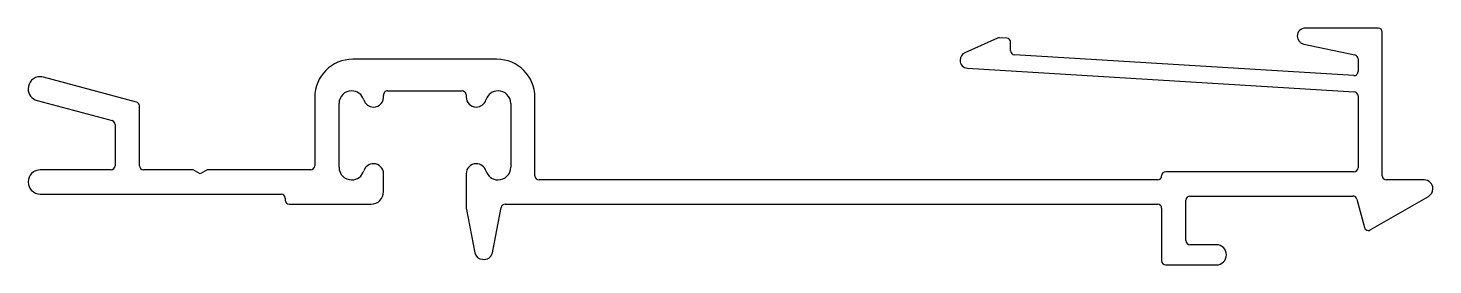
# Model space of a CAD drawing. Extents: x 4 to 92.2, y -0.6 to 14.2.
import ezdxf

# ---------------------------------------------------------------- set-up
doc = ezdxf.new("R2010")
doc.units = 0
doc.layers.get('0').update_dxf_attribs({"linetype": 'CONTINUOUS'})

msp = doc.modelspace()

# ---------------------------------------------------------------- linework, layer by layer
for p, q in [((88.738, 14.226), (84.166, 14.226)), ((64.856, 13.601), (62.8, 12.68)), ((65.436, 13.594), (64.975, 13.623)), ((65.675, 12.801), (65.675, 13.341)), ((84.06, 13.221), (87.267, 12.54)), ((88.992, 4.955), (88.992, 13.972)), ((87.199, 11.245), (65.913, 12.547)), ((33.442, 12.27), (24.4, 12.27)), ((62.977, 11.709), (87.23, 10.226)), ((87.468, 12.291), (87.468, 11.499)), ((10.826, 9.588), (4.988, 11.152)), ((22.012, 9.883), (22.012, 5.59)), ((26.584, 10.289), (31.258, 10.289)), ((31.512, 10.035), (31.512, 9.908)), ((35.83, 4.955), (35.83, 9.883)), ((87.468, 9.972), (87.468, 5.463)), ((4.594, 9.68), (9.302, 8.419)), ((11.014, 5.59), (11.014, 9.343)), ((23.536, 5.493), (23.536, 9.497)), ((34.306, 9.497), (34.306, 5.493)), ((9.49, 8.173), (9.49, 5.59)), ((9.236, 5.336), (4.791, 5.336)), ((14.384, 5.336), (11.268, 5.336)), ((14.824, 5.082), (14.384, 5.336)), ((15.264, 5.336), (14.824, 5.082)), ((21.758, 5.336), (15.264, 5.336)), ((26.33, 3.965), (26.33, 5.082)), ((31.512, 5.082), (31.512, 2.992)), ((74.895, 4.701), (36.084, 4.701)), ((87.214, 5.209), (75.403, 5.209)), ((91.613, 4.701), (89.246, 4.701)), ((4.791, 3.812), (19.904, 3.812)), ((20.158, 3.558), (20.158, 3.431)), ((76.927, 3.685), (87.146, 3.685)), ((88.241, 1.56), (91.89, 3.667)), ((20.412, 3.177), (25.543, 3.177)), ((31.526, 2.841), (32.053, 0.134)), ((33.156, 0.134), (33.707, 2.972)), ((33.956, 3.177), (74.895, 3.177)), ((75.149, 2.923), (75.149, -0.379)), ((76.673, 0.891), (76.673, 3.431)), ((87.392, 3.497), (87.869, 1.714)), ((78.578, 0.637), (76.927, 0.637)), ((75.403, -0.633), (78.578, -0.633))]:
    msp.add_line(p, q)
for centre, radius, start, end in [((84.166, 13.718), 0.508, 90, 180), ((88.738, 13.972), 0.254, 0, 90), ((64.96, 13.369), 0.254, 86.5, 114.13788), ((65.421, 13.341), 0.254, 0, 86.5), ((84.166, 13.718), 0.508, 180, 258), ((63.008, 12.216), 0.508, 114.13788, 180), ((65.929, 12.801), 0.254, 180, 266.5), ((87.214, 12.291), 0.254, 360, 78), ((24.4, 9.883), 2.388, 90, 180), ((33.442, 9.883), 2.388, 0, 90), ((63.008, 12.216), 0.508, 180, 266.5), ((87.214, 11.499), 0.254, 266.5, 360), ((4.791, 10.416), 0.762, 90, 180), ((4.791, 10.416), 0.762, 75, 90), ((4.791, 10.416), 0.762, 180, 255), ((24.329, 9.497), 0.792, 90, 180), ((24.329, 9.497), 0.792, 16.74729, 90), ((25.695, 9.908), 0.635, 196.74729, 270), ((25.704, 9.908), 0.635, 269.17635, 8.25244), ((26.584, 10.035), 0.254, 90, 188.1301), ((31.258, 10.035), 0.254, 0, 90), ((32.147, 9.908), 0.635, 180, 270), ((32.147, 9.908), 0.635, 270, 343.25271), ((33.514, 9.497), 0.792, 90, 163.25271), ((33.514, 9.497), 0.792, 0, 90), ((87.214, 9.972), 0.254, 0, 86.5), ((10.76, 9.343), 0.254, 0, 75), ((9.236, 8.173), 0.254, 360, 75), ((4.791, 4.574), 0.762, 90, 180), ((9.236, 5.59), 0.254, 270, 0), ((11.268, 5.59), 0.254, 180, 270), ((21.758, 5.59), 0.254, 270, 360), ((24.329, 5.493), 0.792, 180, 270), ((25.695, 5.082), 0.635, 90, 163.25271), ((25.695, 5.082), 0.635, 0, 90), ((32.147, 5.082), 0.635, 90, 180), ((32.147, 5.082), 0.635, 16.74729, 90), ((33.514, 5.493), 0.792, 270, 360), ((87.214, 5.463), 0.254, 270, 360), ((4.791, 4.574), 0.762, 180, 270), ((24.329, 5.493), 0.792, 270, 343.25271), ((33.514, 5.493), 0.792, 196.74729, 270), ((36.084, 4.955), 0.254, 180, 270), ((74.895, 4.955), 0.254, 270, 0), ((75.403, 4.955), 0.254, 90, 180), ((89.246, 4.955), 0.254, 180, 270), ((91.613, 4.147), 0.554, 0, 90), ((19.904, 3.558), 0.254, 360, 90), ((25.543, 3.965), 0.787, 270, 0), ((76.927, 3.431), 0.254, 90, 180), ((87.146, 3.431), 0.254, 15, 90), ((91.613, 4.147), 0.554, 300, 360), ((20.412, 3.431), 0.254, 180, 270), ((32.299, 2.992), 0.787, 180, 191), ((33.956, 2.923), 0.254, 90, 169), ((74.895, 2.923), 0.254, 0, 90), ((76.927, 0.891), 0.254, 180, 270), ((88.114, 1.78), 0.254, 195, 270), ((88.114, 1.78), 0.254, 270, 300), ((32.551, 0.231), 0.508, 191, 270), ((32.655, 0.22), 0.508, 258.23467, 350.22381), ((78.578, 0.002), 0.635, 0, 90), ((78.578, 0.002), 0.635, 270, 360), ((75.403, -0.379), 0.254, 180, 270)]:
    msp.add_arc(centre, radius, start, end)

doc.saveas('drawing.dxf')
